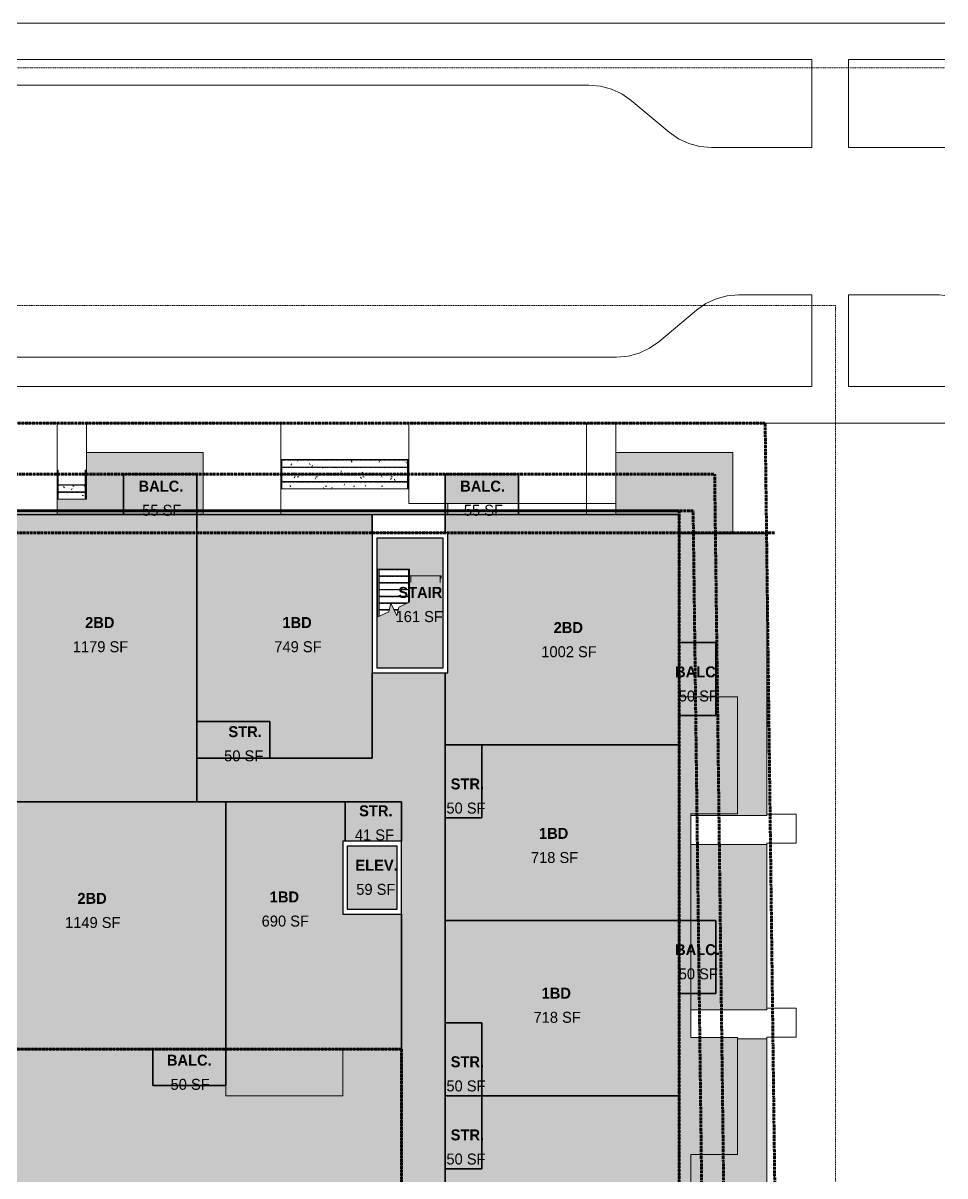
# Model space of a CAD drawing. Header units: inches. Extents: x -4830 to -242, y 9551 to 12925.
# Drawn here: x -1848 to -334, y 11033 to 12925 of the extents above; entities that cross this region are included whole.
import ezdxf

# ---------------------------------------------------------------- set-up
doc = ezdxf.new("R2010")
doc.units = ezdxf.units.IN
doc.header["$MEASUREMENT"] = 0
for name, pattern in [('Aligning Line 1_8_', [0.25, 0.125, -0.125]), ('Double Dash 3_8_', [1, 0.375, -0.125, 0.125, -0.125, 0.125, -0.125]), ('Overhead 1_16_', [0.101562, 0.0625, -0.039062])]:
    doc.linetypes.add(name, pattern=pattern)
for name, color, linetype, lineweight in [('0-1', 7, 'Continuous', 5), ('0-2', 7, 'Continuous', 9), ('0-3', 147, 'Aligning Line 1_8_', 9), ('A-AREA-1', 10, 'Continuous', 35), ('A-AREA-IDEN', 2, 'Continuous', 9), ('A-AREA-PATT-1', 254, 'Continuous', 9), ('A-AREA-PATT-2', 41, 'Continuous', 9), ('A-FLOR-1', 7, 'Continuous', 9), ('A-FLOR-HRAL-1', 7, 'Continuous', 9), ('A-FLOR-LEVL-1', 7, 'Continuous', 9), ('A-FLOR-PATT', 8, 'Continuous', 9), ('A-FLOR-PATT-1', 7, 'Continuous', 9), ('A-WALL-1', 250, 'Continuous', 25), ('C-PROP-LINE', 91, 'Double Dash 3_8_', 70), ('C-PROP-LINE-1', 130, 'Double Dash 3_8_', 70), ('C-TOPO', 7, 'Continuous', 9), ('G-ANNO-SYMB-1', 147, 'Aligning Line 1_8_', 9), ('S-STRS', 31, 'Continuous', 9), ('S-STRS-1', 7, 'Continuous', 9), ('S-STRS-2', 7, 'Overhead 1_16_', 9), ('S-STRS-MBND-1', 7, 'Continuous', 9)]:
    doc.layers.add(name, color=color, linetype=linetype, lineweight=lineweight)
doc.layers.add('A-AREA-PATT-3', color=7, linetype='Continuous', lineweight=9, transparency=1)
doc.layers.add('A-AREA-PATT-4', color=254, linetype='Continuous', lineweight=9, transparency=1)
doc.styles.add('Century Gothic', font='ufonts.com_century-gothic.ttf', dxfattribs={"height": 18})
doc.styles.add('Century Gothic_B', font='GOTHICB.TTF', dxfattribs={"height": 18})
pattern_1 = [(0, (0, 0), (61.44, 15.36), [2.534, -43.546, 2.534, -43.546, -245.76]), (0, (0, 0), (61.44, 15.36), [-92.16, 2.534, -89.626, 2.534, -43.546, -107.52]), (0, (0, 0), (61.44, 15.36), [-230.4, 2.534, -28.186, 2.534, -74.266]), (120, (23.04, 7.68), (-44.02215, 45.5286), [2.534, -43.546, 2.534, -43.546, -245.76]), (120, (23.04, 7.68), (-44.02215, 45.5286), [-92.16, 2.534, -89.626, 2.534, -43.546, -107.52]), (120, (23.04, 7.68), (-44.02215, 45.5286), [-230.4, 2.534, -28.186, 2.534, -74.266]), (240, (30.72, 38.4), (-17.41785, -60.8886), [2.534, -43.546, 2.534, -43.546, -245.76]), (240, (30.72, 38.4), (-17.41785, -60.8886), [-92.16, 2.534, -89.626, 2.534, -43.546, -107.52]), (240, (30.72, 38.4), (-17.41785, -60.8886), [-230.4, 2.534, -28.186, 2.534, -74.266])]

# ---------------------------------------------------------------- blocks, each defined once
blk = doc.blocks.new('Top Rail Type - Top Rail_Internal_-1669237-FLOOR PLAN - 2ND FLOOR')
at = {"layer": 'A-FLOR-HRAL-1'}
for p, q in [((-1424.5, 12208.6), (-1424.5, 12160.6)), ((-1423, 12160.6), (-1423, 12208.6))]:
    blk.add_line(p, q, dxfattribs=at)
blk = doc.blocks.new('Top Rail Type - Top Rail_Internal_-V6-FLOOR PLAN - 2ND FLOOR')
at = {"layer": 'A-FLOR-HRAL-1'}
for p, q in [((-1423, 12208.6), (-1424.5, 12208.6)), ((-1424.5, 12208.6), (-1424.5, 12160.6)), ((-1423, 12208.6), (-1423, 12160.6)), ((-1423, 12160.6), (-1424.5, 12160.6))]:
    blk.add_line(p, q, dxfattribs=at)
blk = doc.blocks.new('Top Rail Type - Top Rail_Internal_-1669248-FLOOR PLAN - 2ND FLOOR')
at = {"layer": 'A-FLOR-HRAL-1'}
for p, q in [((-1216.5, 12208.6), (-1216.5, 12160.6)), ((-1215, 12160.6), (-1215, 12208.6))]:
    blk.add_line(p, q, dxfattribs=at)
blk = doc.blocks.new('Top Rail Type - Top Rail_Internal_-V7-FLOOR PLAN - 2ND FLOOR')
at = {"layer": 'A-FLOR-HRAL-1'}
for p, q in [((-1215, 12208.6), (-1216.5, 12208.6)), ((-1216.5, 12208.6), (-1216.5, 12160.6)), ((-1215, 12208.6), (-1215, 12160.6)), ((-1215, 12160.6), (-1216.5, 12160.6))]:
    blk.add_line(p, q, dxfattribs=at)
blk = doc.blocks.new('Top Rail Type - Top Rail_Internal_-1670796-FLOOR PLAN - 2ND FLOOR')
at = {"layer": 'A-FLOR-HRAL-1'}
for p, q in [((-1791.7, 12191.6), (-1791.7, 12143.6)), ((-1790.2, 12143.6), (-1790.2, 12191.6))]:
    blk.add_line(p, q, dxfattribs=at)
blk = doc.blocks.new('Top Rail Type - Top Rail_Internal_-V8-FLOOR PLAN - 2ND FLOOR')
at = {"layer": 'A-FLOR-HRAL-1'}
for p, q in [((-1790.2, 12191.6), (-1791.7, 12191.6)), ((-1791.7, 12191.6), (-1791.7, 12143.6)), ((-1790.2, 12191.6), (-1790.2, 12143.6)), ((-1790.2, 12143.6), (-1791.7, 12143.6))]:
    blk.add_line(p, q, dxfattribs=at)
blk = doc.blocks.new('Top Rail Type - Top Rail_Internal_-1670807-FLOOR PLAN - 2ND FLOOR')
at = {"layer": 'A-FLOR-HRAL-1'}
for p, q in [((-1745.7, 12191.6), (-1745.7, 12143.6)), ((-1744.2, 12143.6), (-1744.2, 12191.6))]:
    blk.add_line(p, q, dxfattribs=at)
blk = doc.blocks.new('Top Rail Type - Top Rail_Internal_-V9-FLOOR PLAN - 2ND FLOOR')
at = {"layer": 'A-FLOR-HRAL-1'}
for p, q in [((-1744.2, 12191.6), (-1745.7, 12191.6)), ((-1745.7, 12191.6), (-1745.7, 12143.6)), ((-1744.2, 12191.6), (-1744.2, 12143.6)), ((-1744.2, 12143.6), (-1745.7, 12143.6))]:
    blk.add_line(p, q, dxfattribs=at)
blk = doc.blocks.new('CTR - 2nd Phase_rvt-1-FLOOR PLAN - 2ND FLOOR')
at = {"layer": 'A-AREA-PATT-1'}
for points in [[(-1634.7, 11647), (-1562.7, 11647), (-1562.7, 12118.6), (-1922.7, 12118.6), (-1922.7, 11647)], [(-1154.7, 11740.6), (-770.7, 11740.6), (-770.7, 12118.6), (-1154.7, 12118.6), (-1154.7, 12088.6), (-1150.7, 12088.6), (-1150.7, 11858.6), (-1154.7, 11858.6), (-1154.7, 11754.4)], [(-1922.7, 11241.4), (-1514.7, 11241.4), (-1514.7, 11647), (-1922.7, 11647), (-1922.7, 11344.7)]]:
    blk.add_hatch(color=256, dxfattribs=at).paths.add_polyline_path(points, flags=0)
at = {"layer": 'A-AREA-PATT-2'}
for points in [[(-1315.1, 11719), (-1274.7, 11719), (-1274.7, 12118.6), (-1562.7, 12118.6), (-1562.7, 11779), (-1442.7, 11779), (-1442.7, 11719), (-1318.9, 11719)], [(-770.7, 11452.6), (-770.7, 11740.6), (-1094.7, 11740.6), (-1094.7, 11620.6), (-1154.7, 11620.6), (-1154.7, 11452.6), (-896.4, 11452.6)], [(-1514.7, 11241.4), (-1226.7, 11241.4), (-1226.7, 11462.6), (-1322.7, 11462.6), (-1322.7, 11582.6), (-1318.9, 11582.6), (-1318.9, 11647), (-1514.7, 11647), (-1514.7, 11344.7)], [(-896.4, 11164.6), (-770.7, 11164.6), (-770.7, 11452.6), (-1154.7, 11452.6), (-1154.7, 11284.6), (-1094.7, 11284.6), (-1094.7, 11164.6), (-947.2, 11164.6)], [(-1091.3, 10876.6), (-770.7, 10876.6), (-770.7, 11164.6), (-1094.7, 11164.6), (-1094.7, 11044.6), (-1154.7, 11044.6), (-1154.7, 10876.6), (-1094.7, 10876.6)]]:
    blk.add_hatch(color=256, dxfattribs=at).paths.add_polyline_path(points, flags=0)
at = {"layer": 'A-AREA-PATT-3'}
for points in [[(-1562.7, 12118.6), (-1562.7, 12184.6), (-1682.7, 12184.6), (-1682.7, 12118.6), (-1656.6, 12118.6)], [(-1154.7, 12118.6), (-1150.7, 12118.6), (-1150.7, 12136.6), (-1034.7, 12136.6), (-1034.7, 12184.6), (-1154.7, 12184.6), (-1154.7, 12136.6)], [(-770.7, 11788.6), (-710.7, 11788.6), (-710.7, 11908.6), (-770.7, 11908.6), (-770.7, 11819.2)], [(-1543.6, 11719), (-1442.7, 11719), (-1442.7, 11779), (-1562.7, 11779), (-1562.7, 11719)], [(-1154.7, 11620.6), (-1094.7, 11620.6), (-1094.7, 11740.6), (-1154.7, 11740.6), (-1154.7, 11647)], [(-1226.7, 11582.6), (-1226.7, 11647), (-1318.9, 11647), (-1318.9, 11582.6), (-1231.2, 11582.6)], [(-1234.3, 11470.2), (-1234.3, 11575), (-1315.1, 11575), (-1315.1, 11470.2), (-1276, 11470.2)], [(-751.7, 11332.6), (-710.7, 11332.6), (-710.7, 11452.6), (-770.7, 11452.6), (-770.7, 11332.6), (-752.4, 11332.6)], [(-1108.6, 11164.6), (-1094.7, 11164.6), (-1094.7, 11284.6), (-1154.7, 11284.6), (-1154.7, 11164.6)], [(-1567.8, 11181.4), (-1514.7, 11181.4), (-1514.7, 11241.4), (-1634.7, 11241.4), (-1634.7, 11181.4), (-1592.1, 11181.4)], [(-1094.7, 11044.6), (-1094.7, 11164.6), (-1154.7, 11164.6), (-1154.7, 11044.6), (-1144.7, 11044.6)]]:
    blk.add_hatch(color=256, dxfattribs=at).paths.add_polyline_path(points, flags=0)
h = blk.add_hatch(color=256, dxfattribs=at)
h.paths.add_polyline_path([(-1158.7, 11866.6), (-1158.7, 12080.6), (-1266.7, 12080.6), (-1266.7, 11866.6), (-1177.4, 11866.6)], flags=0)
h.paths.add_polyline_path([(-1265.2, 11950.7), (-1265.2, 12028.8), (-1213.2, 12028.8), (-1213.2, 12017.8), (-1211.2, 12017.8), (-1211.2, 12014.4), (-1213.2, 12014.4), (-1213.2, 11974.9), (-1231, 11966.6), (-1234.4, 11952.6), (-1243.9, 11973), (-1247.3, 11959), (-1263.2, 11951.6)], flags=0)
h.paths.add_polyline_path([(-1163.2, 12014.4), (-1163.2, 12017.8), (-1161.2, 12017.8), (-1161.2, 12014.4)], flags=0)
at = {"layer": 'A-AREA-PATT-4'}
blk.add_hatch(color=256, dxfattribs=at).paths.add_polyline_path([(-1158.7, 10281), (-1154.7, 10281), (-1154.7, 11858.6), (-1274.7, 11858.6), (-1274.7, 11719), (-1562.7, 11719), (-1562.7, 11647), (-1226.7, 11647), (-1226.7, 10451.8), (-1610.7, 10451.8), (-1610.7, 10379.8), (-1274.7, 10379.8), (-1274.7, 10281), (-1159.4, 10281)], flags=0)
at = {"layer": 'A-FLOR-PATT'}
h = blk.add_hatch(dxfattribs=at)
h.set_pattern_fill('FP_1', color=256, style=0, pattern_type=2)
h.set_pattern_definition([(180, (-1614.513, 9909.789), (-5e-16, -4), []), (270, (-1614.513, 9909.789), (8, -8), [4, -28]), (270, (-1630.513, 9905.789), (8, -8), [4, -28])])
h.paths.add_polyline_path([(-1802.7, 9916.4), (-1586.7, 9916.4), (-1586.7, 9974.2), (-1334.3, 9974.2), (-1334.3, 10012.6), (-1802.7, 10012.6), (-1802.7, 9974.2)], flags=0)
h.paths.add_polyline_path([(-710.7, 10281.4), (-674.9, 10281.4), (-674.9, 10473.4), (-751.7, 10473.4), (-751.7, 10627), (-674.9, 10627), (-674.9, 10819), (-751.7, 10819), (-751.7, 11068.4), (-674.9, 11068.4), (-674.9, 11260.4), (-751.7, 11260.4), (-751.6, 11627.2), (-674.9, 11627.2), (-674.9, 11819.2), (-770.7, 11819.2), (-770.7, 10281.4), (-751.7, 10281.4)], flags=0)
h.paths.add_polyline_path([(-1418.7, 10857.4), (-1265.1, 10857.4), (-1265.1, 10934.2), (-1418.7, 10934.2), (-1418.7, 10917.4)], flags=0)
h.paths.add_polyline_path([(-1687.5, 10857.4), (-1495.5, 10857.4), (-1495.5, 10934.2), (-1687.5, 10934.2), (-1687.5, 10917.4)], flags=0)
h.paths.add_polyline_path([(-1392.5, 11164.6), (-1322.7, 11164.6), (-1322.7, 11241.4), (-1514.7, 11241.4), (-1514.7, 11164.6), (-1458.3, 11164.6)], flags=0)
h.paths.add_polyline_path([(-682.7, 12088.6), (-682.7, 12220.4), (-874.7, 12220.4), (-874.7, 12118.6), (-770.7, 12118.6), (-770.7, 12088.6)], flags=0)
h.paths.add_polyline_path([(-1743.9, 12118.6), (-1551.9, 12118.6), (-1551.9, 12220.4), (-1743.9, 12220.4), (-1743.9, 12143.6), (-1791.9, 12143.6), (-1791.9, 12118.6), (-1744.2, 12118.6)], flags=0)
at = {"layer": 'A-FLOR-PATT-1'}
h = blk.add_hatch(dxfattribs=at)
h.set_pattern_fill('FP_2', color=256, style=0, pattern_type=2)
h.set_pattern_definition([(0, (0, 0), (30.72, 7.68), [2.534, -20.506, 2.534, -20.506, -122.88]), (0, (0, 0), (30.72, 7.68), [-46.08, 2.534, -43.546, 2.534, -20.506, -53.76]), (0, (0, 0), (30.72, 7.68), [-115.2, 2.534, -12.826, 2.534, -35.866]), (120, (11.52, 3.84), (-22.011075, 22.7643004), [2.534, -20.506, 2.534, -20.506, -122.88]), (120, (11.52, 3.84), (-22.011075, 22.7643004), [-46.08, 2.534, -43.546, 2.534, -20.506, -53.76]), (120, (11.52, 3.84), (-22.011075, 22.7643004), [-115.2, 2.534, -12.826, 2.534, -35.866]), (240, (15.36, 19.2), (-8.708925, -30.4443004), [2.534, -20.506, 2.534, -20.506, -122.88]), (240, (15.36, 19.2), (-8.708925, -30.4443004), [-46.08, 2.534, -43.546, 2.534, -20.506, -53.76]), (240, (15.36, 19.2), (-8.708925, -30.4443004), [-115.2, 2.534, -12.826, 2.534, -35.866])])
h.paths.add_polyline_path([(-1416, 9891.2), (-1334.3, 9891.2), (-1334.3, 9974.2), (-1586.7, 9974.2), (-1586.7, 9916.4), (-1802.7, 9916.4), (-1802.7, 10012.6), (-1922.7, 10012.6), (-1922.7, 10857.4), (-1687.5, 10857.4), (-1687.5, 10934.2), (-1495.5, 10934.2), (-1495.5, 10857.4), (-1418.7, 10857.4), (-1418.7, 10934.2), (-1265.1, 10934.2), (-1265.1, 10857.4), (-1226.7, 10857.4), (-1226.7, 11241.4), (-1322.7, 11241.4), (-1322.7, 11164.6), (-1514.7, 11164.6), (-1514.7, 11241.4), (-1922.7, 11241.4), (-1922.7, 12087.2), (-1933.3, 12087.2), (-1933.3, 9891.2), (-1416, 9891.2)], flags=0)
h.paths.add_polyline_path([(-1255.5, 9903.1), (-626.7, 9922), (-626.7, 10470.9), (-674.9, 10470.9), (-674.9, 10281.4), (-770.7, 10281.4), (-770.7, 10012.6), (-1255.5, 10012.6), (-1255.5, 9923.4)], flags=0)
h.paths.add_polyline_path([(-626.7, 10518.6), (-626.7, 10816.5), (-674.9, 10816.5), (-674.9, 10627), (-751.7, 10627), (-751.7, 10518.6), (-629.6, 10518.6)], flags=0)
h.paths.add_polyline_path([(-628.5, 10864.2), (-626.7, 10864.2), (-626.7, 11258.2), (-674.9, 11258.2), (-674.9, 11068.4), (-751.7, 11068.4), (-751.7, 10864.2), (-630.1, 10864.2)], flags=0)
h.paths.add_polyline_path([(-751.7, 11305.7), (-626.7, 11305.7), (-626.7, 11576.9), (-751.7, 11576.9), (-751.7, 11332.6)], flags=0)
h.paths.add_polyline_path([(-626.7, 11624.4), (-626.7, 12087.2), (-770.7, 12087.2), (-770.7, 11819.2), (-674.9, 11819.2), (-674.9, 11627.2), (-751.7, 11627.2), (-751.7, 11624.4), (-673, 11624.4)], flags=0)
at = {"layer": 'S-STRS'}
h = blk.add_hatch(dxfattribs=at)
h.set_pattern_fill('FP_3', color=256, style=0, pattern_type=2)
h.set_pattern_definition(pattern_1)
h.paths.add_polyline_path([(-1424.7, 12196.6), (-1424.5, 12196.6), (-1424.5, 12208.6), (-1424.7, 12208.6)], flags=0)
h.paths.add_polyline_path([(-1214.7, 12196.6), (-1214.7, 12208.6), (-1215, 12208.6), (-1215, 12196.6)], flags=0)
h.paths.add_polyline_path([(-1423, 12196.6), (-1216.5, 12196.6), (-1216.5, 12208.6), (-1423, 12208.6), (-1423, 12207.8)], flags=0)
h = blk.add_hatch(dxfattribs=at)
h.set_pattern_fill('FP_4', color=256, style=0, pattern_type=2)
h.set_pattern_definition(pattern_1)
h.paths.add_polyline_path([(-1424.7, 12184.6), (-1424.5, 12184.6), (-1424.5, 12196.6), (-1424.7, 12196.6)], flags=0)
h.paths.add_polyline_path([(-1423, 12184.6), (-1216.5, 12184.6), (-1216.5, 12196.6), (-1423, 12196.6)], flags=0)
h.paths.add_polyline_path([(-1214.7, 12184.6), (-1214.7, 12196.6), (-1215, 12196.6), (-1215, 12184.6)], flags=0)
h = blk.add_hatch(dxfattribs=at)
h.set_pattern_fill('FP_5', color=256, style=0, pattern_type=2)
h.set_pattern_definition(pattern_1)
h.paths.add_polyline_path([(-1743.9, 12157.2), (-1743.9, 12167.6), (-1744.2, 12167.6), (-1744.2, 12157.2)], flags=0)
h.paths.add_polyline_path([(-1745.7, 12157.3), (-1745.7, 12167.6), (-1790.2, 12167.6), (-1790.2, 12158.1), (-1774.4, 12157.8)], flags=0)
h.paths.add_polyline_path([(-1791.7, 12158.1), (-1791.7, 12167.6), (-1791.9, 12167.6), (-1791.9, 12158.1)], flags=0)
h = blk.add_hatch(dxfattribs=at)
h.set_pattern_fill('FP_3', color=256, style=0, pattern_type=2)
h.set_pattern_definition(pattern_1)
h.paths.add_polyline_path([(-1424.7, 12172.6), (-1424.5, 12172.6), (-1424.5, 12184.6), (-1424.7, 12184.6)], flags=0)
h.paths.add_polyline_path([(-1423, 12172.6), (-1216.5, 12172.6), (-1216.5, 12184.6), (-1423, 12184.6)], flags=0)
h.paths.add_polyline_path([(-1214.7, 12172.6), (-1214.7, 12184.6), (-1215, 12184.6), (-1215, 12172.6)], flags=0)
h = blk.add_hatch(dxfattribs=at)
h.set_pattern_fill('FP_4', color=256, style=0, pattern_type=2)
h.set_pattern_definition(pattern_1)
h.paths.add_polyline_path([(-1424.7, 12160.6), (-1424.5, 12160.6), (-1424.5, 12172.6), (-1424.7, 12172.6), (-1424.7, 12164.1)], flags=0)
h.paths.add_polyline_path([(-1335.3, 12160.6), (-1216.5, 12160.6), (-1216.5, 12172.6), (-1423, 12172.6), (-1423, 12160.6)], flags=0)
h.paths.add_polyline_path([(-1215, 12160.6), (-1214.7, 12160.6), (-1214.7, 12172.6), (-1215, 12172.6), (-1215, 12164.1)], flags=0)
h = blk.add_hatch(dxfattribs=at)
h.set_pattern_fill('FP_5', color=256, style=0, pattern_type=2)
h.set_pattern_definition(pattern_1)
h.paths.add_polyline_path([(-1743.9, 12143.6), (-1743.9, 12155.6), (-1744.2, 12155.6), (-1744.2, 12143.6)], flags=0)
h.paths.add_polyline_path([(-1790.2, 12143.6), (-1745.7, 12143.6), (-1745.7, 12155.6), (-1790.2, 12155.6), (-1790.2, 12146.6)], flags=0)
h.paths.add_polyline_path([(-1791.9, 12143.6), (-1791.7, 12143.6), (-1791.7, 12155.6), (-1791.9, 12155.6)], flags=0)
at = {"layer": 'A-AREA-1'}
for p, q in [((-1682.7, 12184.6), (-1562.7, 12184.6)), ((-1682.7, 12118.6), (-1682.7, 12184.6)), ((-1562.7, 12184.6), (-1562.7, 12118.6)), ((-1154.7, 12184.6), (-1034.7, 12184.6)), ((-1154.7, 12118.6), (-1154.7, 12184.6)), ((-1034.7, 12184.6), (-1034.7, 12118.6)), ((-1922.7, 12118.6), (-770.7, 12118.6)), ((-1562.7, 12118.6), (-1562.7, 11647)), ((-1274.7, 12088.6), (-1274.7, 12118.6)), ((-1274.7, 12088.6), (-1274.7, 12118.6)), ((-1154.7, 12088.6), (-1154.7, 12118.6)), ((-770.7, 10012.6), (-770.7, 12118.6)), ((-710.7, 11908.6), (-770.7, 11908.6)), ((-710.7, 11788.6), (-710.7, 11908.6)), ((-1274.7, 11740.6), (-1274.7, 11858.6)), ((-1274.7, 11719), (-1274.7, 11858.6)), ((-1154.7, 10281), (-1154.7, 11858.6)), ((-770.7, 11788.6), (-710.7, 11788.6)), ((-1562.7, 11779), (-1442.7, 11779)), ((-1442.7, 11779), (-1442.7, 11719)), ((-1154.7, 11740.6), (-1094.7, 11740.6)), ((-1154.7, 11740.6), (-770.7, 11740.6)), ((-1094.7, 11740.6), (-1094.7, 11620.6)), ((-1274.7, 11719), (-1562.7, 11719)), ((-1922.7, 11647), (-1226.7, 11647)), ((-1514.7, 11647), (-1514.7, 11241.4)), ((-1318.9, 11647), (-1318.9, 11582.6)), ((-1226.7, 11647), (-1226.7, 11582.6)), ((-1094.7, 11620.6), (-1154.7, 11620.6)), ((-1226.7, 11462.6), (-1226.7, 10451.8)), ((-770.7, 11452.6), (-1154.7, 11452.6)), ((-710.7, 11452.6), (-770.7, 11452.6)), ((-710.7, 11332.6), (-710.7, 11452.6)), ((-770.7, 11332.6), (-710.7, 11332.6)), ((-1154.7, 11284.6), (-1094.7, 11284.6)), ((-1094.7, 11284.6), (-1094.7, 11164.6)), ((-1922.7, 11241.4), (-1226.7, 11241.4)), ((-1634.7, 11181.4), (-1634.7, 11241.4)), ((-1514.7, 11241.4), (-1514.7, 11181.4)), ((-1514.7, 11181.4), (-1634.7, 11181.4)), ((-1094.7, 11164.6), (-1154.7, 11164.6)), ((-1154.7, 11164.6), (-1094.7, 11164.6)), ((-770.7, 11164.6), (-1154.7, 11164.6)), ((-1094.7, 11164.6), (-1094.7, 11044.6)), ((-1094.7, 11044.6), (-1154.7, 11044.6))]:
    blk.add_line(p, q, dxfattribs=at)
at = {"layer": 'A-FLOR-1'}
for p, q in [((-1551.9, 12220.4), (-1743.9, 12220.4)), ((-1743.9, 12220.4), (-1743.9, 12143.6)), ((-1551.9, 12118.6), (-1551.9, 12220.4)), ((-682.7, 12220.4), (-874.7, 12220.4)), ((-874.7, 12220.4), (-874.7, 12118.6)), ((-682.7, 12088.6), (-682.7, 12220.4)), ((-1424.5, 12160.6), (-1424.7, 12160.6)), ((-1424.7, 12160.6), (-1424.7, 12118.6)), ((-1216.5, 12160.6), (-1423, 12160.6)), ((-1214.7, 12160.6), (-1215, 12160.6)), ((-1214.7, 12136.6), (-1214.7, 12160.6)), ((-1791.7, 12143.6), (-1791.9, 12143.6)), ((-1791.9, 12143.6), (-1791.9, 12118.6)), ((-1745.7, 12143.6), (-1790.2, 12143.6)), ((-1743.9, 12143.6), (-1744.2, 12143.6)), ((-1150.7, 12136.6), (-1214.7, 12136.6)), ((-1150.7, 12118.6), (-1150.7, 12136.6)), ((-770.7, 12118.6), (-1922.7, 12118.6)), ((-770.7, 10012.6), (-770.7, 12118.6)), ((-770.7, 12088.6), (-682.7, 12088.6)), ((-626.7, 12087.2), (-770.7, 12087.2)), ((-626.7, 12088.6), (-682.7, 12088.6)), ((-626.7, 12087.2), (-626.7, 12088.6)), ((-626.7, 11624.4), (-626.7, 12087.2)), ((-674.9, 11819.2), (-770.7, 11819.2)), ((-674.9, 11627.2), (-674.9, 11819.2)), ((-751.7, 11260.4), (-751.7, 11627.2)), ((-751.7, 11627.2), (-674.9, 11627.2)), ((-751.7, 11624.4), (-626.7, 11624.4)), ((-578.7, 11626.9), (-626.7, 11626.9)), ((-578.7, 11579.4), (-578.7, 11626.9)), ((-626.7, 11576.9), (-751.7, 11576.9)), ((-626.7, 11576.9), (-626.7, 11579.4)), ((-626.7, 11579.4), (-578.7, 11579.4)), ((-626.7, 11305.7), (-626.7, 11576.9)), ((-751.7, 11305.7), (-626.7, 11305.7)), ((-578.7, 11308.2), (-626.7, 11308.2)), ((-578.7, 11260.7), (-578.7, 11308.2)), ((-674.9, 11260.4), (-751.7, 11260.4)), ((-674.9, 11068.4), (-674.9, 11260.4)), ((-626.7, 11258.2), (-674.9, 11258.2)), ((-626.7, 11258.2), (-626.7, 11260.7)), ((-626.7, 11260.7), (-578.7, 11260.7)), ((-626.7, 10864.2), (-626.7, 11258.2)), ((-1922.7, 11241.4), (-1226.7, 11241.4)), ((-1514.7, 11241.4), (-1514.7, 11164.6)), ((-1322.7, 11164.6), (-1322.7, 11241.4)), ((-1226.7, 11241.4), (-1226.7, 10857.4)), ((-1514.7, 11164.6), (-1322.7, 11164.6)), ((-751.7, 10819), (-751.7, 11068.4)), ((-751.7, 11068.4), (-674.9, 11068.4))]:
    blk.add_line(p, q, dxfattribs=at)
at = {"layer": 'A-FLOR-LEVL-1'}
for p, q in [((-922.7, 12268.6), (-874.7, 12268.6)), ((-922.7, 12268.6), (-922.7, 12136.6)), ((-874.7, 12268.6), (-874.7, 12220.4)), ((-1150.7, 12136.6), (-1150.7, 12118.6)), ((-922.7, 12136.6), (-1150.7, 12136.6)), ((-922.7, 12136.6), (-922.7, 12118.6)), ((-922.7, 12136.6), (-874.7, 12136.6))]:
    blk.add_line(p, q, dxfattribs=at)
at = {"layer": 'A-WALL-1'}
for p, q in [((-1150.7, 12088.6), (-1274.7, 12088.6)), ((-1274.7, 12088.6), (-1274.7, 12080.6)), ((-1274.7, 12080.6), (-1274.7, 11858.6)), ((-1266.7, 12080.6), (-1158.7, 12080.6)), ((-1266.7, 11866.6), (-1266.7, 12080.6)), ((-1158.7, 12080.6), (-1158.7, 11866.6)), ((-1150.7, 12080.6), (-1150.7, 12088.6)), ((-1150.7, 11866.6), (-1150.7, 12080.6)), ((-1158.7, 11866.6), (-1266.7, 11866.6)), ((-1150.7, 11858.6), (-1150.7, 11866.6)), ((-1274.7, 11858.6), (-1266.7, 11858.6)), ((-1266.7, 11858.6), (-1150.7, 11858.6)), ((-1226.7, 11582.6), (-1322.7, 11582.6)), ((-1322.7, 11582.6), (-1322.7, 11575)), ((-1226.7, 11575), (-1226.7, 11582.6)), ((-1322.7, 11575), (-1322.7, 11470.2)), ((-1315.1, 11575), (-1234.3, 11575)), ((-1315.1, 11470.2), (-1315.1, 11575)), ((-1234.3, 11575), (-1234.3, 11470.2)), ((-1226.7, 11462.6), (-1226.7, 11575)), ((-1322.7, 11470.2), (-1322.7, 11462.6)), ((-1234.3, 11470.2), (-1315.1, 11470.2)), ((-1322.7, 11462.6), (-1234.3, 11462.6)), ((-1234.3, 11462.6), (-1226.7, 11462.6))]:
    blk.add_line(p, q, dxfattribs=at)
at = {"layer": 'G-ANNO-SYMB-1'}
blk.add_line((-334.5, 12851.9), (-4829.9, 12851.9), dxfattribs=at)
at = {"layer": 'S-STRS-1'}
for p, q in [((-1424.5, 12208.6), (-1424.7, 12208.6)), ((-1424.7, 12208.6), (-1424.7, 12196.6)), ((-1216.5, 12208.6), (-1423, 12208.6)), ((-1214.7, 12208.6), (-1215, 12208.6)), ((-1214.7, 12208.6), (-1214.7, 12196.6)), ((-1424.7, 12196.6), (-1424.7, 12184.6)), ((-1424.5, 12196.6), (-1424.7, 12196.6)), ((-1216.5, 12196.6), (-1423, 12196.6)), ((-1214.7, 12196.6), (-1215, 12196.6)), ((-1214.7, 12196.6), (-1214.7, 12184.6)), ((-1791.9, 12167.6), (-1791.9, 12158.1)), ((-1791.7, 12167.6), (-1791.9, 12167.6)), ((-1745.7, 12167.6), (-1790.2, 12167.6)), ((-1743.9, 12167.6), (-1744.2, 12167.6)), ((-1424.7, 12184.6), (-1424.7, 12172.6)), ((-1424.5, 12184.6), (-1424.7, 12184.6)), ((-1424.7, 12172.6), (-1424.7, 12160.6)), ((-1424.5, 12172.6), (-1424.7, 12172.6)), ((-1216.5, 12184.6), (-1423, 12184.6)), ((-1216.5, 12172.6), (-1423, 12172.6)), ((-1214.7, 12184.6), (-1215, 12184.6)), ((-1214.7, 12172.6), (-1215, 12172.6)), ((-1214.7, 12184.6), (-1214.7, 12172.6)), ((-1214.7, 12172.6), (-1214.7, 12160.6)), ((-1791.9, 12155.6), (-1791.9, 12143.6)), ((-1791.7, 12155.6), (-1791.9, 12155.6)), ((-1745.7, 12155.6), (-1790.2, 12155.6)), ((-1743.9, 12155.6), (-1744.2, 12155.6)), ((-1424.5, 12160.6), (-1424.7, 12160.6)), ((-1216.5, 12160.6), (-1423, 12160.6)), ((-1214.7, 12160.6), (-1215, 12160.6)), ((-1263.2, 12028.8), (-1265.2, 12028.8)), ((-1265.2, 12028.8), (-1265.2, 11950.7)), ((-1263.2, 12028.8), (-1263.2, 12017.8)), ((-1215.2, 12028.8), (-1263.2, 12028.8)), ((-1263.2, 12017.8), (-1263.2, 12006.8)), ((-1215.2, 12017.8), (-1263.2, 12017.8)), ((-1213.2, 12028.8), (-1215.2, 12028.8)), ((-1215.2, 12028.8), (-1215.2, 12017.8)), ((-1215.2, 12017.8), (-1215.2, 12006.8)), ((-1213.2, 12028.8), (-1213.2, 11974.9)), ((-1211.2, 12017.8), (-1213.2, 12017.8)), ((-1211.2, 12006.8), (-1211.2, 12017.8)), ((-1211.2, 12017.8), (-1163.2, 12017.8)), ((-1161.2, 12017.8), (-1163.2, 12017.8)), ((-1163.2, 12006.8), (-1163.2, 12017.8)), ((-1161.2, 12014.4), (-1161.2, 12017.8)), ((-1263.2, 12006.8), (-1263.2, 11995.8)), ((-1215.2, 12006.8), (-1263.2, 12006.8)), ((-1215.2, 12006.8), (-1215.2, 11995.8)), ((-1263.2, 11995.8), (-1263.2, 11984.8)), ((-1215.2, 11995.8), (-1263.2, 11995.8)), ((-1263.2, 11984.8), (-1263.2, 11973.8)), ((-1215.2, 11984.8), (-1263.2, 11984.8)), ((-1215.2, 11995.8), (-1215.2, 11984.8)), ((-1215.2, 11984.8), (-1215.2, 11974)), ((-1263.2, 11973.8), (-1263.2, 11962.8)), ((-1215.6, 11973.8), (-1263.2, 11973.8)), ((-1263.2, 11962.8), (-1263.2, 11951.8)), ((-1246.4, 11962.8), (-1263.2, 11962.8)), ((-1231.9, 11962.8), (-1239.2, 11962.8)), ((-1263.2, 11951.8), (-1263.2, 11951.6)), ((-1262.8, 11951.8), (-1263.2, 11951.8))]:
    blk.add_line(p, q, dxfattribs=at)
at = {"layer": 'S-STRS-2'}
for p, q in [((-1424.5, 12207.8), (-1424.7, 12207.8)), ((-1216.5, 12207.8), (-1423, 12207.8)), ((-1214.7, 12207.8), (-1215, 12207.8)), ((-1424.5, 12195.8), (-1424.7, 12195.8)), ((-1216.5, 12195.8), (-1423, 12195.8)), ((-1214.7, 12195.8), (-1215, 12195.8)), ((-1791.7, 12166.9), (-1791.9, 12166.9)), ((-1745.7, 12166.9), (-1790.2, 12166.9)), ((-1743.9, 12166.9), (-1744.2, 12166.9)), ((-1424.5, 12183.8), (-1424.7, 12183.8)), ((-1424.5, 12171.8), (-1424.7, 12171.8)), ((-1216.5, 12183.8), (-1423, 12183.8)), ((-1216.5, 12171.8), (-1423, 12171.8)), ((-1214.7, 12183.8), (-1215, 12183.8)), ((-1214.7, 12171.8), (-1215, 12171.8)), ((-1791.7, 12154.9), (-1791.9, 12154.9)), ((-1745.7, 12154.9), (-1790.2, 12154.9)), ((-1743.9, 12154.9), (-1744.2, 12154.9)), ((-1215.2, 12027.8), (-1263.2, 12027.8)), ((-1215.2, 12016.8), (-1263.2, 12016.8)), ((-1215.2, 12005.8), (-1263.2, 12005.8)), ((-1215.2, 11994.8), (-1263.2, 11994.8)), ((-1215.2, 11983.8), (-1263.2, 11983.8)), ((-1244, 11972.8), (-1263.2, 11972.8)), ((-1246.6, 11961.8), (-1263.2, 11961.8)), ((-1217.7, 11972.8), (-1243.8, 11972.8)), ((-1232.2, 11961.8), (-1238.7, 11961.8))]:
    blk.add_line(p, q, dxfattribs=at)
at = {"layer": 'S-STRS-MBND-1'}
for p, q in [((-1265.2, 11950.7), (-1247.3, 11959)), ((-1247.3, 11959), (-1243.9, 11973)), ((-1243.9, 11973), (-1234.4, 11952.6)), ((-1234.4, 11952.6), (-1231, 11966.6)), ((-1231, 11966.6), (-1213.2, 11974.9))]:
    blk.add_line(p, q, dxfattribs=at)
at = {"layer": '0-2'}
for name in ['Top Rail Type - Top Rail_Internal_-1669237-FLOOR PLAN - 2ND FLOOR', 'Top Rail Type - Top Rail_Internal_-V6-FLOOR PLAN - 2ND FLOOR', 'Top Rail Type - Top Rail_Internal_-1669248-FLOOR PLAN - 2ND FLOOR', 'Top Rail Type - Top Rail_Internal_-V7-FLOOR PLAN - 2ND FLOOR', 'Top Rail Type - Top Rail_Internal_-1670796-FLOOR PLAN - 2ND FLOOR', 'Top Rail Type - Top Rail_Internal_-V8-FLOOR PLAN - 2ND FLOOR', 'Top Rail Type - Top Rail_Internal_-1670807-FLOOR PLAN - 2ND FLOOR', 'Top Rail Type - Top Rail_Internal_-V9-FLOOR PLAN - 2ND FLOOR']:
    blk.add_blockref(name, (0, 0), dxfattribs=at)
blk = doc.blocks.new('CTR  - Topography_rvt-1-FLOOR PLAN - 2ND FLOOR')
at = {"layer": 'C-TOPO'}
for p, q in [((-1893.4, 12925.2), (-1610.4, 12925.2)), ((-1610.4, 12925.2), (-1893.4, 12925.2)), ((-1610.4, 12925.2), (-1352.5, 12925.2)), ((-1352.5, 12925.2), (-1610.4, 12925.2)), ((-1352.5, 12925.2), (-1255.7, 12925.2)), ((-1255.7, 12925.2), (-1352.5, 12925.2)), ((-1255.7, 12925.2), (-918.3, 12925.2)), ((-918.3, 12925.2), (-1255.7, 12925.2)), ((-918.3, 12925.2), (-573.6, 12925.2)), ((-573.6, 12925.2), (-918.3, 12925.2)), ((-573.6, 12925.2), (-489.1, 12925.2)), ((-489.1, 12925.2), (-573.6, 12925.2)), ((-489.1, 12925.2), (-334.5, 12925.2)), ((-334.5, 12925.2), (-489.1, 12925.2)), ((-1603.3, 12865.2), (-1898.7, 12865.2)), ((-1898.7, 12865.2), (-1603.3, 12865.2)), ((-1334, 12865.2), (-1603.3, 12865.2)), ((-1603.3, 12865.2), (-1334, 12865.2)), ((-1245.5, 12865.2), (-1334, 12865.2)), ((-1334, 12865.2), (-1245.5, 12865.2)), ((-936.8, 12865.2), (-1245.5, 12865.2)), ((-1245.5, 12865.2), (-936.8, 12865.2)), ((-580.2, 12865.2), (-936.8, 12865.2)), ((-936.8, 12865.2), (-580.2, 12865.2)), ((-552.8, 12865.2), (-580.2, 12865.2)), ((-580.2, 12865.2), (-552.8, 12865.2)), ((-552.8, 12720.8), (-552.8, 12865.2)), ((-552.8, 12865.2), (-552.8, 12720.8)), ((-492.8, 12720.8), (-492.8, 12865.2)), ((-334.5, 12865.2), (-492.8, 12865.2)), ((-492.8, 12720.8), (-492.8, 12865.2)), ((-492.8, 12865.2), (-334.5, 12865.2)), ((-1902.4, 12823.2), (-1598.3, 12823.2)), ((-1598.3, 12823.2), (-1902.4, 12823.2)), ((-1598.3, 12823.2), (-1321.1, 12823.2)), ((-1321.1, 12823.2), (-1598.3, 12823.2)), ((-1321.1, 12823.2), (-1238.3, 12823.2)), ((-1238.3, 12823.2), (-1321.1, 12823.2)), ((-1238.3, 12823.2), (-949.9, 12823.2)), ((-949.9, 12823.2), (-1238.3, 12823.2)), ((-949.9, 12823.2), (-918.8, 12823.2)), ((-918.8, 12823.2), (-949.9, 12823.2)), ((-918.8, 12823.2), (-900, 12821.6)), ((-900, 12821.6), (-918.8, 12823.2)), ((-900, 12821.6), (-881.9, 12816.7)), ((-881.9, 12816.7), (-900, 12821.6)), ((-881.9, 12816.7), (-864.8, 12808.8)), ((-864.8, 12808.8), (-881.9, 12816.7)), ((-864.8, 12808.8), (-849.4, 12798)), ((-849.4, 12798), (-864.8, 12808.8)), ((-849.4, 12798), (-787.2, 12746)), ((-787.2, 12746), (-849.4, 12798)), ((-787.2, 12746), (-771.8, 12735.2)), ((-771.8, 12735.2), (-787.2, 12746)), ((-771.8, 12735.2), (-754.8, 12727.3)), ((-754.8, 12727.3), (-771.8, 12735.2)), ((-754.8, 12727.3), (-736.6, 12722.4)), ((-736.6, 12722.4), (-754.8, 12727.3)), ((-736.6, 12722.4), (-717.9, 12720.8)), ((-717.9, 12720.8), (-736.6, 12722.4)), ((-717.9, 12720.8), (-596, 12720.8)), ((-596, 12720.8), (-717.9, 12720.8)), ((-596, 12720.8), (-552.8, 12720.8)), ((-552.8, 12720.8), (-596, 12720.8)), ((-492.8, 12720.8), (-334.5, 12720.8)), ((-492.8, 12720.8), (-334.5, 12720.8)), ((-710, 12472.6), (-727, 12464.7)), ((-727, 12464.7), (-710, 12472.6)), ((-691.8, 12477.4), (-710, 12472.6)), ((-710, 12472.6), (-691.8, 12477.4)), ((-673.1, 12479.1), (-691.8, 12477.4)), ((-691.8, 12477.4), (-673.1, 12479.1)), ((-622.5, 12479.1), (-673.1, 12479.1)), ((-673.1, 12479.1), (-622.5, 12479.1)), ((-578.6, 12479.1), (-622.5, 12479.1)), ((-622.5, 12479.1), (-578.6, 12479.1)), ((-552.8, 12479.1), (-578.6, 12479.1)), ((-578.6, 12479.1), (-552.8, 12479.1)), ((-552.8, 12328.6), (-552.8, 12479.1)), ((-552.8, 12479.1), (-552.8, 12328.6)), ((-343.5, 12479.1), (-492.8, 12479.1)), ((-492.8, 12479.1), (-492.8, 12328.6)), ((-492.8, 12328.6), (-492.8, 12479.1)), ((-492.8, 12479.1), (-343.5, 12479.1)), ((-334.5, 12478.3), (-343.5, 12479.1)), ((-343.5, 12479.1), (-334.5, 12478.3)), ((-742.4, 12453.9), (-804.1, 12402.2)), ((-804.1, 12402.2), (-742.4, 12453.9)), ((-727, 12464.7), (-742.4, 12453.9)), ((-742.4, 12453.9), (-727, 12464.7)), ((-804.1, 12402.2), (-819.5, 12391.5)), ((-819.5, 12391.5), (-804.1, 12402.2)), ((-1545.1, 12377.1), (-1942, 12377.1)), ((-1942, 12377.1), (-1545.1, 12377.1)), ((-1183.4, 12377.1), (-1545.1, 12377.1)), ((-1545.1, 12377.1), (-1183.4, 12377.1)), ((-1162.2, 12377.1), (-1183.4, 12377.1)), ((-1183.4, 12377.1), (-1162.2, 12377.1)), ((-1088.1, 12377.1), (-1162.2, 12377.1)), ((-1162.2, 12377.1), (-1088.1, 12377.1)), ((-873.4, 12377.1), (-1088.1, 12377.1)), ((-1088.1, 12377.1), (-873.4, 12377.1)), ((-854.7, 12378.7), (-873.4, 12377.1)), ((-873.4, 12377.1), (-854.7, 12378.7)), ((-836.5, 12383.6), (-854.7, 12378.7)), ((-854.7, 12378.7), (-836.5, 12383.6)), ((-819.5, 12391.5), (-836.5, 12383.6)), ((-836.5, 12383.6), (-819.5, 12391.5)), ((-1946.3, 12328.6), (-1539.4, 12328.6)), ((-1539.4, 12328.6), (-1946.3, 12328.6)), ((-1539.4, 12328.6), (-1168.5, 12328.6)), ((-1168.5, 12328.6), (-1539.4, 12328.6)), ((-1168.5, 12328.6), (-1153.9, 12328.6)), ((-1153.9, 12328.6), (-1168.5, 12328.6)), ((-1153.9, 12328.6), (-1103.1, 12328.6)), ((-1103.1, 12328.6), (-1153.9, 12328.6)), ((-1103.1, 12328.6), (-639, 12328.6)), ((-639, 12328.6), (-1103.1, 12328.6)), ((-639, 12328.6), (-608.7, 12328.6)), ((-608.7, 12328.6), (-639, 12328.6)), ((-608.7, 12328.6), (-552.8, 12328.6)), ((-552.8, 12328.6), (-608.7, 12328.6)), ((-492.8, 12328.6), (-334.5, 12328.6)), ((-334.5, 12328.6), (-492.8, 12328.6)), ((-1791.9, 12268.6), (-1951.7, 12268.6)), ((-1951.7, 12268.6), (-1791.9, 12268.6)), ((-1791.9, 12245.9), (-1791.9, 12268.6)), ((-1791.9, 12268.6), (-1791.9, 12245.9)), ((-1532.2, 12268.6), (-1743.9, 12268.6)), ((-1743.9, 12268.6), (-1743.9, 12241.7)), ((-1743.9, 12241.7), (-1743.9, 12268.6)), ((-1743.9, 12268.6), (-1532.2, 12268.6)), ((-1424.7, 12268.6), (-1532.2, 12268.6)), ((-1532.2, 12268.6), (-1424.7, 12268.6)), ((-1424.7, 12222.8), (-1424.7, 12268.6)), ((-1424.7, 12268.6), (-1424.7, 12222.8)), ((-1150, 12268.6), (-1214.7, 12268.6)), ((-1214.7, 12268.6), (-1214.7, 12222.8)), ((-1214.7, 12222.8), (-1214.7, 12268.6)), ((-1214.7, 12268.6), (-1150, 12268.6)), ((-1143.7, 12268.6), (-1150, 12268.6)), ((-1150, 12268.6), (-1143.7, 12268.6)), ((-1121.7, 12268.6), (-1143.7, 12268.6)), ((-1143.7, 12268.6), (-1121.7, 12268.6)), ((-922.7, 12268.6), (-1121.7, 12268.6)), ((-1121.7, 12268.6), (-922.7, 12268.6)), ((-645.6, 12268.6), (-874.7, 12268.6)), ((-874.7, 12268.6), (-645.6, 12268.6)), ((-620.8, 12268.6), (-645.6, 12268.6)), ((-645.6, 12268.6), (-620.8, 12268.6)), ((-334.5, 12268.6), (-620.8, 12268.6)), ((-620.8, 12268.6), (-334.5, 12268.6)), ((-1791.9, 12227.8), (-1791.9, 12245.9)), ((-1791.9, 12245.9), (-1791.9, 12227.8)), ((-1791.9, 12167.6), (-1791.9, 12227.8)), ((-1791.9, 12227.8), (-1791.9, 12167.6)), ((-1743.9, 12241.7), (-1743.9, 12226.9)), ((-1743.9, 12226.9), (-1743.9, 12241.7)), ((-1743.9, 12226.9), (-1743.9, 12220.4)), ((-1743.9, 12220.4), (-1743.9, 12226.9)), ((-1424.7, 12208.7), (-1424.7, 12222.8)), ((-1424.7, 12222.8), (-1424.7, 12208.7)), ((-1214.7, 12208.7), (-1424.7, 12208.7)), ((-1424.7, 12208.7), (-1214.7, 12208.7)), ((-1214.7, 12222.8), (-1214.7, 12208.7)), ((-1214.7, 12208.7), (-1214.7, 12222.8)), ((-1791.9, 12155.6), (-1791.9, 12158.1)), ((-1791.9, 12158.1), (-1791.9, 12155.6))]:
    blk.add_line(p, q, dxfattribs=at)
blk = doc.blocks.new('Family - ___-1869111-FLOOR PLAN - 2ND FLOOR')
at = {"layer": 'C-PROP-LINE-1'}
for p, q in [((-1922.7, 11241.4), (-1922.7, 12124.6)), ((-1922.7, 12124.6), (-770.7, 12124.6)), ((-770.7, 10012.6), (-770.7, 12124.6)), ((-1922.7, 11241.4), (-1226.7, 11241.4)), ((-1226.7, 11241.4), (-1226.7, 10857.4)), ((-1922.7, 10012.6), (-1922.7, 10857.4)), ((-1922.7, 10857.4), (-1226.7, 10857.4)), ((-1922.7, 10012.6), (-770.7, 10012.6))]:
    blk.add_line(p, q, dxfattribs=at)
blk = doc.blocks.new('CTR - 1st Phase - Common Walls_rvt-1-FLOOR PLAN - 2ND FLOOR')
at = {"layer": 'G-ANNO-SYMB-1'}
for q in [(-4244.8, 12461.7), (-514.4, 9706.2)]:
    blk.add_line((-514.4, 12461.7), q, dxfattribs=at)
at = {"layer": '0-3'}
blk.add_blockref('Family - ___-1869111-FLOOR PLAN - 2ND FLOOR', (0, 0), dxfattribs=at)
blk = doc.blocks.new('Family - ___-1878357-FLOOR PLAN - 2ND FLOOR')
at = {"layer": 'C-PROP-LINE'}
for p, q in [((-3989.6, 12268.7), (-629.6, 12268.7)), ((-629.6, 12268.7), (-599.3, 9868.8)), ((-3929.5, 12184.7), (-712.5, 12184.7)), ((-712.5, 12184.7), (-684.3, 9950.2)), ((-3869.4, 12124.7), (-747.8, 12124.7)), ((-747.8, 12124.7), (-720.8, 9985.2))]:
    blk.add_line(p, q, dxfattribs=at)
blk = doc.blocks.new('Family - ___-1878392-FLOOR PLAN - 2ND FLOOR')
at = {"layer": 'C-PROP-LINE'}
blk.add_line((-3833.4, 12088.7), (-613.7, 12088.7), dxfattribs=at)

msp = doc.modelspace()

# ---------------------------------------------------------------- block references
at = {"layer": '0-1'}
for name in ['CTR  - Topography_rvt-1-FLOOR PLAN - 2ND FLOOR', 'CTR - 2nd Phase_rvt-1-FLOOR PLAN - 2ND FLOOR', 'CTR - 1st Phase - Common Walls_rvt-1-FLOOR PLAN - 2ND FLOOR']:
    msp.add_blockref(name, (0, 0), dxfattribs=at)
at = {"layer": 'C-PROP-LINE'}
for name in ['Family - ___-1878357-FLOOR PLAN - 2ND FLOOR', 'Family - ___-1878392-FLOOR PLAN - 2ND FLOOR']:
    msp.add_blockref(name, (0, 0), dxfattribs=at)

# ---------------------------------------------------------------- texts
at = {"layer": 'A-AREA-IDEN', "char_height": 18, "attachment_point": 1}
for s, insert, width, style in [('BALC.', (-1658.2363, 12174.2225), 87.264, 'Century Gothic_B'), ('BALC.', (-1130.2363, 12174.2225), 87.264, 'Century Gothic_B'), ('55 SF', (-1652.2269, 12134.5816), 72.72, 'Century Gothic'), ('55 SF', (-1124.2269, 12134.5816), 72.72, 'Century Gothic'), ('STAIR', (-1231.8065, 11999.7421), 78.78, 'Century Gothic_B'), ('161 SF', (-1236.3041, 11960.1012), 89.688, 'Century Gothic'), ('2BD', (-1745.8843, 11950.3352), 57.57, 'Century Gothic_B'), ('1BD', (-1422.0503, 11950.3352), 57.57, 'Century Gothic_B'), ('2BD', (-976.8162, 11942.1012), 57.57, 'Century Gothic_B'), ('1179 SF', (-1766.1426, 11910.6943), 106.656, 'Century Gothic'), ('749 SF', (-1435.3164, 11910.6943), 89.688, 'Century Gothic'), ('1002 SF', (-997.0745, 11902.4604), 106.656, 'Century Gothic'), ('BALC.', (-777.4686, 11869.4547), 87.264, 'Century Gothic_B'), ('50 SF', (-771.4591, 11829.8139), 72.72, 'Century Gothic'), ('STR.', (-1510.6997, 11771.2638), 55.752, 'Century Gothic_B'), ('50 SF', (-1517.6918, 11731.623), 72.72, 'Century Gothic'), ('STR.', (-1145.8256, 11685.4963), 55.752, 'Century Gothic_B'), ('STR.', (-1296.1162, 11641.3655), 55.752, 'Century Gothic_B'), ('50 SF', (-1152.8178, 11645.8555), 72.72, 'Century Gothic'), ('41 SF', (-1303.1083, 11601.7246), 72.72, 'Century Gothic'), ('1BD', (-1000.8607, 11604.3563), 57.57, 'Century Gothic_B'), ('718 SF', (-1014.1268, 11564.7155), 89.688, 'Century Gothic'), ('ELEV.', (-1302.3175, 11552.0783), 76.356, 'Century Gothic_B'), ('59 SF', (-1300.8057, 11512.4374), 72.72, 'Century Gothic'), ('2BD', (-1758.5859, 11497.6515), 57.57, 'Century Gothic_B'), ('1BD', (-1442.8725, 11500.0405), 57.57, 'Century Gothic_B'), ('1149 SF', (-1778.8442, 11458.0106), 106.656, 'Century Gothic'), ('690 SF', (-1456.1387, 11460.3997), 89.688, 'Century Gothic'), ('BALC.', (-777.4686, 11413.4547), 87.264, 'Century Gothic_B'), ('50 SF', (-771.4591, 11373.8139), 72.72, 'Century Gothic'), ('1BD', (-996.5605, 11342.0564), 57.57, 'Century Gothic_B'), ('718 SF', (-1009.8266, 11302.4156), 89.688, 'Century Gothic'), ('BALC.', (-1611.6597, 11232.0637), 87.264, 'Century Gothic_B'), ('STR.', (-1145.8256, 11229.4963), 55.752, 'Century Gothic_B'), ('50 SF', (-1605.6502, 11192.4228), 72.72, 'Century Gothic'), ('50 SF', (-1152.8178, 11189.8555), 72.72, 'Century Gothic'), ('STR.', (-1145.8256, 11109.4963), 55.752, 'Century Gothic_B'), ('50 SF', (-1152.8178, 11069.8555), 72.72, 'Century Gothic')]:
    msp.add_mtext(s, dxfattribs=dict(at, insert=insert, width=width, style=style))

doc.saveas('drawing.dxf')
